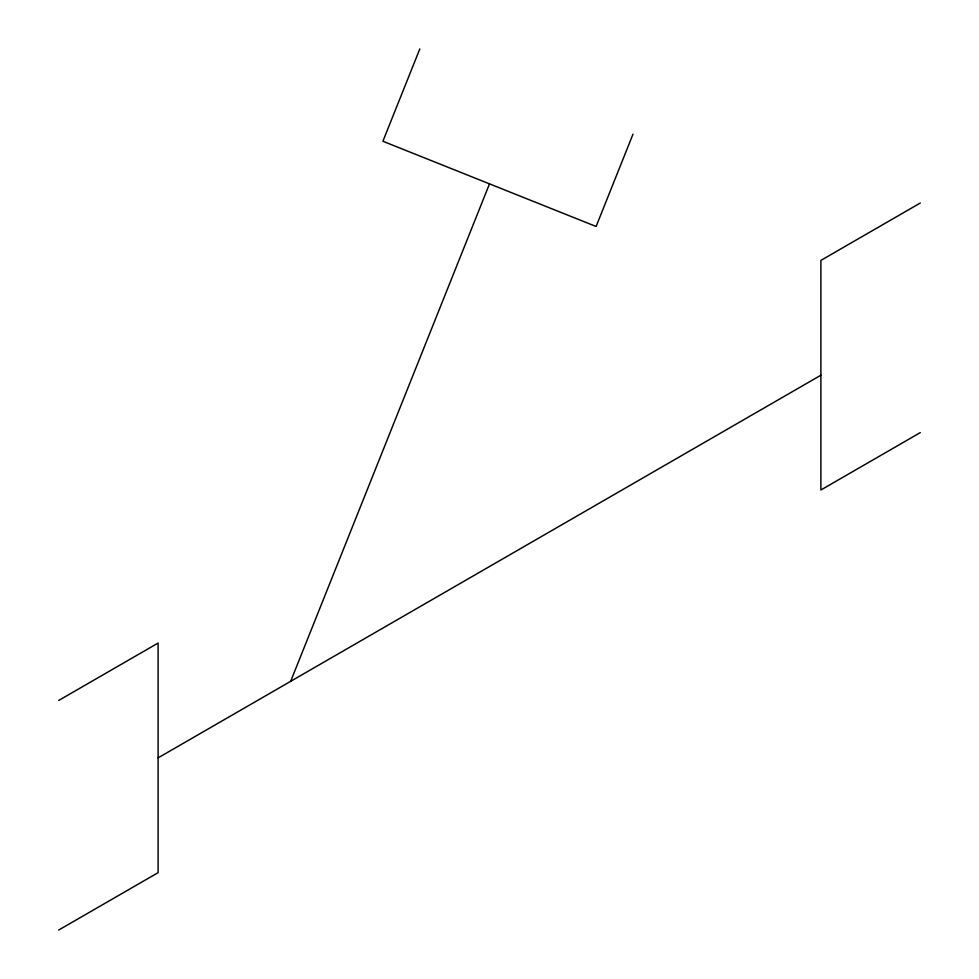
<?xml version="1.0" encoding="UTF-8"?>
<svg xmlns="http://www.w3.org/2000/svg" width="979" height="979" viewBox="0 0 979 979"><rect width="100%" height="100%" fill="white"/><g stroke="black" fill="none" stroke-linecap="round" stroke-linejoin="round"><path stroke-width="1.47" d="M419.807 48.95L382.899 141.257L596.101 226.479L632.997 134.16M290.665 681.323L489.5 183.868M58.691 700.462L158.108 643.056L158.108 872.656L58.691 930.05M920.309 203.008L820.891 260.402L820.891 489.989L920.309 432.596M158.108 757.856L820.891 375.202"/></g></svg>
